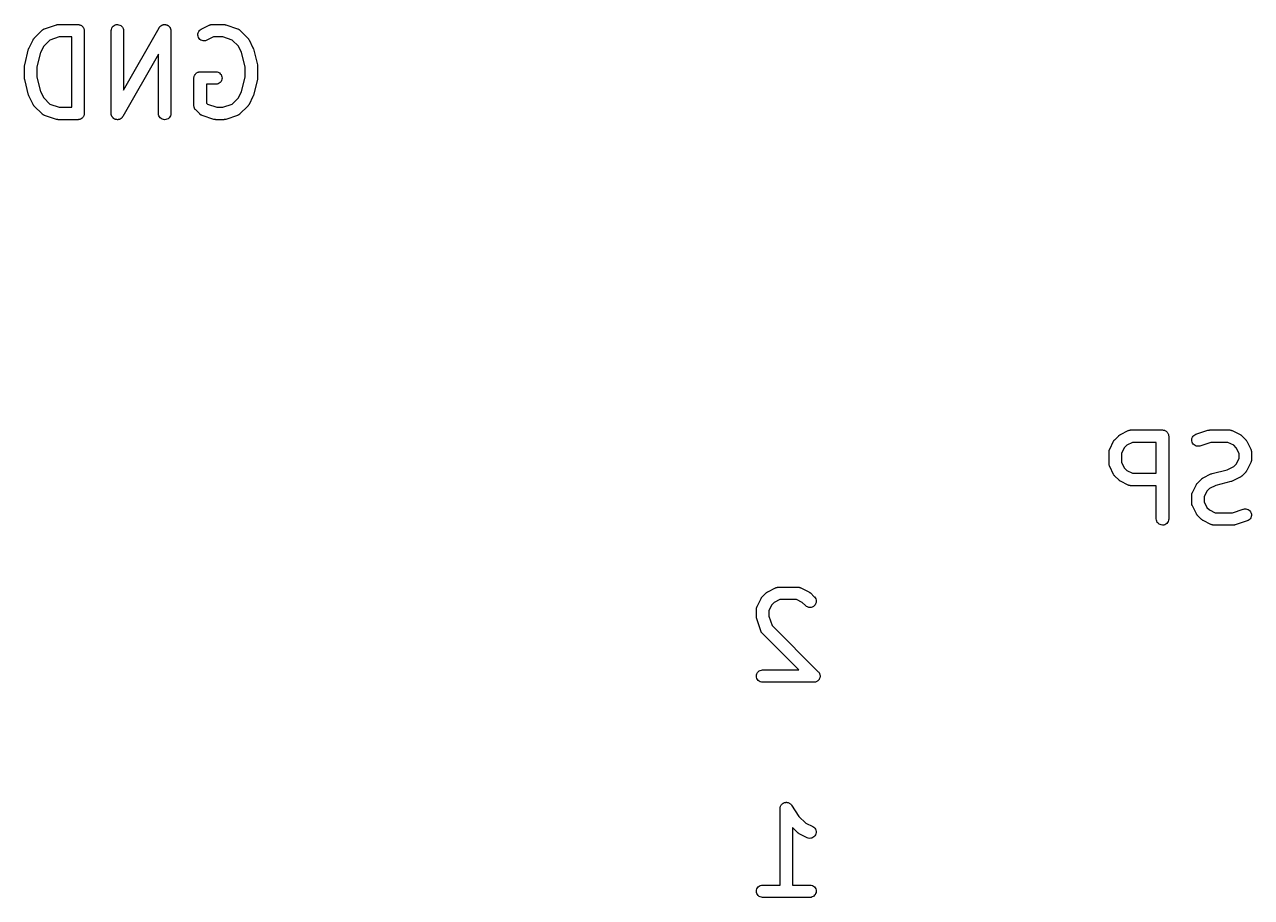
# Model space of a CAD drawing. Extents: x 87.6 to 150, y -94.2 to -68.3.
# Drawn here: x 87.59 to 102.42, y -92.13 to -81.58 of the extents above; entities that cross this region are included whole.
import ezdxf

# ---------------------------------------------------------------- set-up
doc = ezdxf.new("R2010")
doc.units = 0
doc.layers.add('BLACK', color=7, linetype='CONTINUOUS')

msp = doc.modelspace()

# ---------------------------------------------------------------- linework, layer by layer
at = {"layer": 'BLACK', "linetype": 'CONTINUOUS'}
for p, q in [((87.7089, -81.7422), (87.8041, -81.647)), ((87.8041, -81.647), (87.8049, -81.6462)), ((87.8049, -81.6462), (87.8066, -81.6449)), ((87.8066, -81.6449), (87.8081, -81.6433)), ((87.8081, -81.6433), (87.8123, -81.6403)), ((87.8123, -81.6403), (87.8163, -81.6371)), ((87.8163, -81.6371), (87.8182, -81.6361)), ((87.8182, -81.6361), (87.8201, -81.6348)), ((87.8201, -81.6348), (87.8247, -81.6327)), ((87.8247, -81.6327), (87.8293, -81.6304)), ((87.8293, -81.6304), (87.8314, -81.6297)), ((87.8314, -81.6297), (87.8334, -81.6288)), ((87.8334, -81.6288), (87.9763, -81.5812)), ((87.9763, -81.5812), (87.9773, -81.5809)), ((87.9773, -81.5809), (87.9814, -81.58)), ((87.9814, -81.58), (87.9854, -81.5788)), ((87.9854, -81.5788), (87.9885, -81.5785)), ((87.9885, -81.5785), (87.9916, -81.5779)), ((87.9916, -81.5779), (87.9958, -81.5778)), ((87.9958, -81.5778), (88, -81.5774)), ((88, -81.5774), (88.2381, -81.5774)), ((88.2381, -81.5774), (88.2386, -81.5774)), ((88.2386, -81.5774), (88.2386, -81.5774)), ((88.2386, -81.5774), (88.2386, -81.5774)), ((88.2386, -81.5774), (88.2391, -81.5774)), ((88.2391, -81.5774), (88.2462, -81.5782)), ((88.2462, -81.5782), (88.2532, -81.5789)), ((88.2532, -81.5789), (88.2534, -81.579)), ((88.2534, -81.579), (88.2537, -81.579)), ((88.2537, -81.579), (88.2604, -81.5811)), ((88.2604, -81.5811), (88.2672, -81.5832)), ((88.2672, -81.5832), (88.2674, -81.5834)), ((88.2674, -81.5834), (88.2676, -81.5834)), ((88.2676, -81.5834), (88.2738, -81.5869)), ((88.2738, -81.5869), (88.28, -81.5902)), ((88.28, -81.5902), (88.2802, -81.5904)), ((88.2802, -81.5904), (88.2805, -81.5905)), ((88.2805, -81.5905), (88.2859, -81.595)), ((88.2859, -81.595), (88.2913, -81.5995)), ((88.2913, -81.5995), (88.2915, -81.5997)), ((88.2915, -81.5997), (88.2917, -81.5999)), ((88.2917, -81.5999), (88.2961, -81.6054)), ((88.2961, -81.6054), (88.3006, -81.6109)), ((88.3006, -81.6109), (88.3007, -81.6111)), ((88.3007, -81.6111), (88.3009, -81.6113)), ((88.3009, -81.6113), (88.3041, -81.6176)), ((88.3041, -81.6176), (88.3074, -81.6238)), ((88.3074, -81.6238), (88.3075, -81.6241)), ((88.3075, -81.6241), (88.3076, -81.6243)), ((88.3076, -81.6243), (88.3096, -81.631)), ((88.3096, -81.631), (88.3117, -81.6378)), ((88.3117, -81.6378), (88.3117, -81.6381)), ((88.3117, -81.6381), (88.3118, -81.6383)), ((88.3118, -81.6383), (88.3124, -81.6453)), ((88.3124, -81.6453), (88.3131, -81.6524)), ((88.3131, -81.6524), (88.3131, -82.6524)), ((88.6393, -81.6513), (88.6409, -81.6368)), ((88.6393, -81.6524), (88.6393, -81.6513)), ((88.6393, -82.6524), (88.6393, -81.6524)), ((88.6409, -81.6368), (88.6453, -81.6228)), ((88.6453, -81.6228), (88.6524, -81.61)), ((88.6524, -81.61), (88.6618, -81.5988)), ((88.6618, -81.5988), (88.6732, -81.5896)), ((88.6732, -81.5896), (88.6862, -81.5828)), ((88.6862, -81.5828), (88.7002, -81.5787)), ((88.7002, -81.5787), (88.7148, -81.5774)), ((88.7148, -81.5774), (88.7294, -81.5789)), ((88.7294, -81.5789), (88.7433, -81.5832)), ((88.7433, -81.5832), (88.7562, -81.5902)), ((88.7562, -81.5902), (88.7675, -81.5995)), ((88.7675, -81.5995), (88.7768, -81.6109)), ((88.7768, -81.6109), (88.7836, -81.6238)), ((88.7836, -81.6238), (88.7879, -81.6378)), ((88.7879, -81.6378), (88.7893, -81.6524)), ((88.7893, -82.37), (89.2206, -81.6152)), ((88.7893, -81.6524), (88.7893, -82.37)), ((89.2206, -81.6152), (89.2211, -81.6143)), ((89.2211, -81.6143), (89.2226, -81.6122)), ((89.2226, -81.6122), (89.2238, -81.61)), ((89.2238, -81.61), (89.2269, -81.6063)), ((89.2269, -81.6063), (89.2298, -81.6024)), ((89.2298, -81.6024), (89.2316, -81.6007)), ((89.2316, -81.6007), (89.2332, -81.5988)), ((89.2332, -81.5988), (89.237, -81.5958)), ((89.237, -81.5958), (89.2405, -81.5925)), ((89.2405, -81.5925), (89.2427, -81.5912)), ((89.2427, -81.5912), (89.2446, -81.5896)), ((89.2446, -81.5896), (89.2489, -81.5874)), ((89.2489, -81.5874), (89.253, -81.5849)), ((89.253, -81.5849), (89.2554, -81.584)), ((89.2554, -81.584), (89.2576, -81.5828)), ((89.2576, -81.5828), (89.2622, -81.5815)), ((89.2622, -81.5815), (89.2667, -81.5798)), ((89.2667, -81.5798), (89.2692, -81.5794)), ((89.2692, -81.5794), (89.2717, -81.5787)), ((89.2717, -81.5787), (89.2765, -81.5783)), ((89.2765, -81.5783), (89.2812, -81.5775)), ((89.2812, -81.5775), (89.2837, -81.5776)), ((89.2837, -81.5776), (89.2862, -81.5774)), ((89.2862, -81.5774), (89.291, -81.5779)), ((89.291, -81.5779), (89.2958, -81.5781)), ((89.2958, -81.5781), (89.2983, -81.5786)), ((89.2983, -81.5786), (89.3008, -81.5789)), ((89.3008, -81.5789), (89.3054, -81.5803)), ((89.3054, -81.5803), (89.3101, -81.5814)), ((89.3101, -81.5814), (89.3124, -81.5825)), ((89.3124, -81.5825), (89.3148, -81.5832)), ((89.3148, -81.5832), (89.319, -81.5855)), ((89.319, -81.5855), (89.3234, -81.5875)), ((89.3234, -81.5875), (89.3254, -81.589)), ((89.3254, -81.589), (89.3277, -81.5902)), ((89.3277, -81.5902), (89.3314, -81.5933)), ((89.3314, -81.5933), (89.3353, -81.5961)), ((89.3353, -81.5961), (89.337, -81.5979)), ((89.337, -81.5979), (89.3389, -81.5995)), ((89.3389, -81.5995), (89.342, -81.6033)), ((89.342, -81.6033), (89.3453, -81.6068)), ((89.3453, -81.6068), (89.3466, -81.6089)), ((89.3466, -81.6089), (89.3482, -81.6109)), ((89.3482, -81.6109), (89.3504, -81.6151)), ((89.3504, -81.6151), (89.353, -81.6192)), ((89.353, -81.6192), (89.3539, -81.6216)), ((89.3539, -81.6216), (89.3551, -81.6238)), ((89.3551, -81.6238), (89.3564, -81.6284)), ((89.3564, -81.6284), (89.3581, -81.6329)), ((89.3581, -81.6329), (89.3586, -81.6354)), ((89.3586, -81.6354), (89.3593, -81.6378)), ((89.3593, -81.6378), (89.3598, -81.6426)), ((89.3598, -81.6426), (89.3605, -81.6473)), ((89.3605, -81.6473), (89.3605, -81.6499)), ((89.3605, -81.6499), (89.3607, -81.6524)), ((89.3607, -81.6524), (89.3607, -82.6524)), ((89.6871, -81.7049), (89.6875, -81.6903)), ((89.6894, -81.7194), (89.6871, -81.7049)), ((89.6875, -81.6903), (89.6908, -81.676)), ((89.6946, -81.7331), (89.6894, -81.7194)), ((89.6908, -81.676), (89.6968, -81.6627)), ((89.6968, -81.6627), (89.7053, -81.6508)), ((89.7053, -81.6508), (89.716, -81.6407)), ((89.716, -81.6407), (89.7284, -81.6329)), ((89.7284, -81.6329), (89.8236, -81.5853)), ((89.8236, -81.5853), (89.8245, -81.5848)), ((89.8245, -81.5848), (89.8266, -81.5841)), ((89.8266, -81.5841), (89.8286, -81.583)), ((89.8286, -81.583), (89.8335, -81.5816)), ((89.8335, -81.5816), (89.8383, -81.5798)), ((89.8383, -81.5798), (89.8405, -81.5794)), ((89.8405, -81.5794), (89.8426, -81.5788)), ((89.8426, -81.5788), (89.8477, -81.5783)), ((89.8477, -81.5783), (89.8527, -81.5775)), ((89.8527, -81.5775), (89.8549, -81.5776)), ((89.8549, -81.5776), (89.8571, -81.5774)), ((89.8571, -81.5774), (90, -81.5774)), ((90, -81.5774), (90.001, -81.5774)), ((90.001, -81.5774), (90.0052, -81.5779)), ((90.0052, -81.5779), (90.0094, -81.578)), ((90.0094, -81.578), (90.0125, -81.5787)), ((90.0125, -81.5787), (90.0156, -81.579)), ((90.0156, -81.579), (90.0196, -81.5803)), ((90.0196, -81.5803), (90.0237, -81.5812)), ((90.0237, -81.5812), (90.1666, -81.6288)), ((90.1666, -81.6288), (90.1676, -81.6292)), ((90.1676, -81.6292), (90.1696, -81.6301)), ((90.1696, -81.6301), (90.1717, -81.6308)), ((90.1717, -81.6308), (90.1762, -81.6332)), ((90.1762, -81.6332), (90.1808, -81.6353)), ((90.1808, -81.6353), (90.1826, -81.6366)), ((90.1826, -81.6366), (90.1846, -81.6377)), ((90.1846, -81.6377), (90.1885, -81.6409)), ((90.1885, -81.6409), (90.1927, -81.6439)), ((90.1927, -81.6439), (90.1942, -81.6456)), ((90.1942, -81.6456), (90.1959, -81.647)), ((90.1959, -81.647), (90.2911, -81.7422)), ((87.642, -81.8706), (87.6445, -81.8641)), ((87.6445, -81.8641), (87.6469, -81.8576)), ((87.6469, -81.8576), (87.6471, -81.8573)), ((87.6471, -81.8573), (87.6472, -81.8569)), ((87.6472, -81.8569), (87.6948, -81.7617)), ((87.6948, -81.7617), (87.6953, -81.7608)), ((87.6953, -81.7608), (87.6976, -81.7572)), ((87.6976, -81.7572), (87.6996, -81.7535)), ((87.6996, -81.7535), (87.7016, -81.7511)), ((87.7016, -81.7511), (87.7033, -81.7485)), ((87.7033, -81.7485), (87.7062, -81.7455)), ((87.7062, -81.7455), (87.7089, -81.7422)), ((87.8235, -81.8397), (87.785, -81.9167)), ((87.8977, -81.7656), (87.8235, -81.8397)), ((88.0122, -81.7274), (87.8977, -81.7656)), ((88.1631, -81.7274), (88.0122, -81.7274)), ((88.1631, -82.5774), (88.1631, -81.7274)), ((89.7023, -81.7455), (89.6946, -81.7331)), ((89.7123, -81.7562), (89.7023, -81.7455)), ((89.7241, -81.7648), (89.7123, -81.7562)), ((89.7374, -81.7709), (89.7241, -81.7648)), ((89.7517, -81.7743), (89.7374, -81.7709)), ((89.7663, -81.7749), (89.7517, -81.7743)), ((89.7808, -81.7726), (89.7663, -81.7749)), ((89.7945, -81.7675), (89.7808, -81.7726)), ((89.7954, -81.7671), (89.7945, -81.7675)), ((89.8748, -81.7274), (89.7954, -81.7671)), ((89.9878, -81.7274), (89.8748, -81.7274)), ((90.1023, -81.7656), (89.9878, -81.7274)), ((90.1765, -81.8397), (90.1023, -81.7656)), ((90.215, -81.9167), (90.1765, -81.8397)), ((90.2911, -81.7422), (90.2919, -81.7429)), ((90.2919, -81.7429), (90.2945, -81.7462)), ((90.2945, -81.7462), (90.2974, -81.7493)), ((90.2974, -81.7493), (90.299, -81.752)), ((90.299, -81.752), (90.301, -81.7544)), ((90.301, -81.7544), (90.3029, -81.7581)), ((90.3029, -81.7581), (90.3052, -81.7617)), ((90.3052, -81.7617), (90.3528, -81.8569)), ((90.3528, -81.8569), (90.3533, -81.8579)), ((90.3533, -81.8579), (90.3534, -81.8582)), ((90.3534, -81.8582), (90.3536, -81.8585)), ((90.3536, -81.8585), (90.3559, -81.8651)), ((90.3559, -81.8651), (90.3583, -81.8716)), ((87.5939, -82.0628), (87.6415, -81.8723)), ((87.6415, -81.8723), (87.6418, -81.8713)), ((87.6418, -81.8713), (87.6419, -81.8709)), ((87.6419, -81.8709), (87.642, -81.8706)), ((87.785, -81.9167), (87.7417, -82.0902)), ((89.2107, -81.9348), (88.7794, -82.6896)), ((89.2107, -82.6524), (89.2107, -81.9348)), ((90.2583, -82.0902), (90.215, -81.9167)), ((90.3583, -81.8716), (90.3584, -81.872)), ((90.3584, -81.872), (90.3585, -81.8723)), ((90.3585, -81.8723), (90.4061, -82.0628)), ((87.5917, -82.0799), (87.5918, -82.0786)), ((87.5917, -82.081), (87.5917, -82.0799)), ((87.5917, -82.2238), (87.5917, -82.081)), ((87.5918, -82.0772), (87.5926, -82.0713)), ((87.5918, -82.0786), (87.5918, -82.0772)), ((87.5926, -82.0713), (87.5933, -82.0654)), ((87.5933, -82.0654), (87.5937, -82.0641)), ((87.5937, -82.0641), (87.5939, -82.0628)), ((87.7417, -82.0902), (87.7417, -82.2146)), ((89.6673, -82.1658), (89.6728, -82.1613)), ((89.6728, -82.1613), (89.673, -82.1612)), ((89.673, -82.1612), (89.6732, -82.1611)), ((89.6732, -82.1611), (89.6795, -82.1578)), ((89.6795, -82.1578), (89.6857, -82.1545)), ((89.6857, -82.1545), (89.686, -82.1544)), ((89.686, -82.1544), (89.6862, -82.1543)), ((89.6862, -82.1543), (89.693, -82.1523)), ((89.693, -82.1523), (89.6997, -82.1502)), ((89.6997, -82.1502), (89.7, -82.1502)), ((89.7, -82.1502), (89.7002, -82.1501)), ((89.7002, -82.1501), (89.7073, -82.1495)), ((89.7073, -82.1495), (89.7143, -82.1488)), ((89.7143, -82.1488), (89.9048, -82.1488)), ((89.9048, -82.1488), (89.9058, -82.1488)), ((89.9058, -82.1488), (89.9204, -82.1504)), ((89.9204, -82.1504), (89.9343, -82.1549)), ((89.9343, -82.1549), (89.9471, -82.1619)), ((89.9471, -82.1619), (89.9583, -82.1713)), ((90.2583, -82.2146), (90.2583, -82.0902)), ((90.4061, -82.0628), (90.4063, -82.0638)), ((90.4063, -82.0638), (90.4065, -82.0651)), ((90.4065, -82.0651), (90.4069, -82.0664)), ((90.4069, -82.0664), (90.4075, -82.0724)), ((90.4075, -82.0724), (90.4083, -82.0783)), ((90.4083, -82.0783), (90.4082, -82.0796)), ((90.4082, -82.0796), (90.4083, -82.081)), ((90.4083, -82.081), (90.4083, -82.2238)), ((87.5918, -82.2251), (87.5917, -82.2238)), ((87.5917, -82.2265), (87.5918, -82.2251)), ((87.5925, -82.2324), (87.5917, -82.2265)), ((87.5931, -82.2384), (87.5925, -82.2324)), ((87.5935, -82.2397), (87.5931, -82.2384)), ((87.5937, -82.241), (87.5935, -82.2397)), ((87.5939, -82.242), (87.5937, -82.241)), ((87.6415, -82.4325), (87.5939, -82.242)), ((87.7417, -82.2146), (87.785, -82.3881)), ((89.6393, -82.2228), (89.6401, -82.2157)), ((89.6393, -82.2233), (89.6393, -82.2228)), ((89.6393, -82.2238), (89.6393, -82.2233)), ((89.6393, -82.2233), (89.6393, -82.2233)), ((89.6393, -82.2233), (89.6393, -82.2233)), ((89.6393, -82.5571), (89.6393, -82.2238)), ((89.6401, -82.2157), (89.6408, -82.2087)), ((89.6408, -82.2087), (89.6409, -82.2085)), ((89.6409, -82.2082), (89.643, -82.2015)), ((89.6409, -82.2085), (89.6409, -82.2082)), ((89.643, -82.2015), (89.6451, -82.1947)), ((89.6451, -82.1947), (89.6453, -82.1945)), ((89.6453, -82.1943), (89.6488, -82.1881)), ((89.6453, -82.1945), (89.6453, -82.1943)), ((89.6488, -82.1881), (89.6521, -82.1819)), ((89.6521, -82.1819), (89.6523, -82.1817)), ((89.6523, -82.1817), (89.6524, -82.1814)), ((89.6524, -82.1814), (89.657, -82.176)), ((89.657, -82.176), (89.6614, -82.1706)), ((89.6614, -82.1706), (89.6616, -82.1704)), ((89.6616, -82.1704), (89.6618, -82.1702)), ((89.6618, -82.1702), (89.6673, -82.1658)), ((89.9048, -82.2988), (89.7893, -82.2988)), ((89.7893, -82.2988), (89.7893, -82.5261)), ((89.9193, -82.2974), (89.9048, -82.2988)), ((89.9333, -82.2931), (89.9193, -82.2974)), ((89.9463, -82.2863), (89.9333, -82.2931)), ((89.9576, -82.277), (89.9463, -82.2863)), ((89.9669, -82.2657), (89.9576, -82.277)), ((89.9583, -82.1713), (89.9675, -82.1827)), ((89.9739, -82.2529), (89.9669, -82.2657)), ((89.9675, -82.1827), (89.9743, -82.1957)), ((89.9782, -82.2389), (89.9739, -82.2529)), ((89.9743, -82.1957), (89.9784, -82.2098)), ((89.9798, -82.2243), (89.9782, -82.2389)), ((89.9784, -82.2098), (89.9798, -82.2243)), ((90.215, -82.3881), (90.2583, -82.2146)), ((90.4061, -82.242), (90.3585, -82.4325)), ((90.4063, -82.2407), (90.4061, -82.242)), ((90.4067, -82.2394), (90.4063, -82.2407)), ((90.4074, -82.2335), (90.4067, -82.2394)), ((90.4082, -82.2275), (90.4074, -82.2335)), ((90.4083, -82.2249), (90.4082, -82.2262)), ((90.4082, -82.2262), (90.4082, -82.2275)), ((90.4083, -82.2238), (90.4083, -82.2249)), ((87.6416, -82.4328), (87.6415, -82.4325)), ((87.6417, -82.4331), (87.6416, -82.4328)), ((87.6441, -82.4396), (87.6417, -82.4331)), ((87.6464, -82.4463), (87.6441, -82.4396)), ((87.6466, -82.4466), (87.6464, -82.4463)), ((87.6467, -82.4469), (87.6466, -82.4466)), ((87.6472, -82.4478), (87.6467, -82.4469)), ((87.6948, -82.5431), (87.6472, -82.4478)), ((87.785, -82.3881), (87.8235, -82.4651)), ((90.1765, -82.4651), (90.215, -82.3881)), ((90.3528, -82.4478), (90.3052, -82.5431)), ((90.3529, -82.4475), (90.3528, -82.4478)), ((90.3531, -82.4472), (90.3529, -82.4475)), ((90.3555, -82.4407), (90.3531, -82.4472)), ((90.358, -82.4342), (90.3555, -82.4407)), ((90.3581, -82.4338), (90.358, -82.4342)), ((90.3582, -82.4335), (90.3581, -82.4338)), ((90.3585, -82.4325), (90.3582, -82.4335)), ((87.6971, -82.5466), (87.6948, -82.5431)), ((87.699, -82.5504), (87.6971, -82.5466)), ((87.7009, -82.5528), (87.699, -82.5504)), ((87.7026, -82.5555), (87.7009, -82.5528)), ((87.7055, -82.5585), (87.7026, -82.5555)), ((87.7081, -82.5618), (87.7055, -82.5585)), ((87.7089, -82.5626), (87.7081, -82.5618)), ((87.8041, -82.6578), (87.7089, -82.5626)), ((87.8235, -82.4651), (87.8977, -82.5392)), ((87.8977, -82.5392), (88.0122, -82.5774)), ((88.0122, -82.5774), (88.1631, -82.5774)), ((89.64, -82.564), (89.6393, -82.5571)), ((89.6406, -82.5709), (89.64, -82.564)), ((89.6407, -82.5713), (89.6406, -82.5709)), ((89.6407, -82.5717), (89.6407, -82.5713)), ((89.6427, -82.5783), (89.6407, -82.5717)), ((89.6446, -82.585), (89.6427, -82.5783)), ((89.6448, -82.5853), (89.6446, -82.585)), ((89.6449, -82.5857), (89.6448, -82.5853)), ((89.6482, -82.5918), (89.6449, -82.5857)), ((89.6514, -82.598), (89.6482, -82.5918)), ((89.6516, -82.5983), (89.6514, -82.598)), ((89.6518, -82.5986), (89.6516, -82.5983)), ((89.6562, -82.604), (89.6518, -82.5986)), ((89.6605, -82.6094), (89.6562, -82.604)), ((89.6611, -82.61), (89.6605, -82.6094)), ((89.6613, -82.6102), (89.6611, -82.61)), ((89.6611, -82.61), (89.6611, -82.61)), ((89.6611, -82.61), (89.6611, -82.61)), ((89.7089, -82.6578), (89.6613, -82.6102)), ((89.7893, -82.5261), (89.8024, -82.5392)), ((89.8024, -82.5392), (89.9169, -82.5774)), ((89.9169, -82.5774), (89.9878, -82.5774)), ((89.9878, -82.5774), (90.1023, -82.5392)), ((90.1023, -82.5392), (90.1765, -82.4651)), ((90.2911, -82.5626), (90.1959, -82.6578)), ((90.2938, -82.5593), (90.2911, -82.5626)), ((90.2967, -82.5563), (90.2938, -82.5593)), ((90.2984, -82.5537), (90.2967, -82.5563)), ((90.3004, -82.5512), (90.2984, -82.5537)), ((90.3024, -82.5475), (90.3004, -82.5512)), ((90.3047, -82.544), (90.3024, -82.5475)), ((90.3052, -82.5431), (90.3047, -82.544)), ((87.8058, -82.6592), (87.8041, -82.6578)), ((87.8073, -82.6608), (87.8058, -82.6592)), ((87.8115, -82.6638), (87.8073, -82.6608)), ((87.8154, -82.6671), (87.8115, -82.6638)), ((87.8174, -82.6681), (87.8154, -82.6671)), ((87.8192, -82.6694), (87.8174, -82.6681)), ((87.8238, -82.6716), (87.8192, -82.6694)), ((87.8283, -82.674), (87.8238, -82.6716)), ((87.8304, -82.6746), (87.8283, -82.674)), ((87.8324, -82.6756), (87.8304, -82.6746)), ((87.8334, -82.6759), (87.8324, -82.6756)), ((87.9763, -82.7235), (87.8334, -82.6759)), ((87.9804, -82.7245), (87.9763, -82.7235)), ((87.9844, -82.7257), (87.9804, -82.7245)), ((87.9875, -82.7261), (87.9844, -82.7257)), ((87.9906, -82.7268), (87.9875, -82.7261)), ((87.9948, -82.7269), (87.9906, -82.7268)), ((87.999, -82.7274), (87.9948, -82.7269)), ((88, -82.7274), (87.999, -82.7274)), ((88.2381, -82.7274), (88, -82.7274)), ((88.2451, -82.7267), (88.2381, -82.7274)), ((88.2521, -82.7261), (88.2451, -82.7267)), ((88.2524, -82.726), (88.2521, -82.7261)), ((88.2527, -82.726), (88.2524, -82.726)), ((88.2594, -82.7239), (88.2527, -82.726)), ((88.2662, -82.7219), (88.2594, -82.7239)), ((88.2664, -82.7218), (88.2662, -82.7219)), ((88.2667, -82.7217), (88.2664, -82.7218)), ((88.2729, -82.7184), (88.2667, -82.7217)), ((88.2792, -82.7151), (88.2729, -82.7184)), ((88.2794, -82.715), (88.2792, -82.7151)), ((88.2796, -82.7148), (88.2794, -82.715)), ((88.2851, -82.7104), (88.2796, -82.7148)), ((88.2906, -82.706), (88.2851, -82.7104)), ((88.2907, -82.7058), (88.2906, -82.706)), ((88.2909, -82.7056), (88.2907, -82.7058)), ((88.2954, -82.7002), (88.2909, -82.7056)), ((88.3, -82.6948), (88.2954, -82.7002)), ((88.3001, -82.6945), (88.3, -82.6948)), ((88.3003, -82.6943), (88.3001, -82.6945)), ((88.3036, -82.6881), (88.3003, -82.6943)), ((88.307, -82.6819), (88.3036, -82.6881)), ((88.3071, -82.6817), (88.307, -82.6819)), ((88.3072, -82.6814), (88.3071, -82.6817)), ((88.3093, -82.6747), (88.3072, -82.6814)), ((88.3115, -82.668), (88.3093, -82.6747)), ((88.3116, -82.6675), (88.3115, -82.6677)), ((88.3115, -82.6677), (88.3115, -82.668)), ((88.3123, -82.6605), (88.3116, -82.6675)), ((88.3131, -82.6534), (88.3123, -82.6605)), ((88.3131, -82.6524), (88.3131, -82.6529)), ((88.3131, -82.6529), (88.3131, -82.6529)), ((88.3131, -82.6529), (88.3131, -82.6529)), ((88.3131, -82.6529), (88.3131, -82.6534)), ((88.6395, -82.6549), (88.6393, -82.6524)), ((88.6395, -82.6574), (88.6395, -82.6549)), ((88.6402, -82.6622), (88.6395, -82.6574)), ((88.6407, -82.6669), (88.6402, -82.6622)), ((88.6414, -82.6694), (88.6407, -82.6669)), ((88.6419, -82.6719), (88.6414, -82.6694)), ((88.6436, -82.6764), (88.6419, -82.6719)), ((88.6449, -82.681), (88.6436, -82.6764)), ((88.6461, -82.6832), (88.6449, -82.681)), ((88.647, -82.6856), (88.6461, -82.6832)), ((88.6496, -82.6896), (88.647, -82.6856)), ((88.6518, -82.6939), (88.6496, -82.6896)), ((88.6534, -82.6958), (88.6518, -82.6939)), ((88.6547, -82.698), (88.6534, -82.6958)), ((88.658, -82.7015), (88.6547, -82.698)), ((88.6611, -82.7052), (88.658, -82.7015)), ((88.663, -82.7068), (88.6611, -82.7052)), ((88.6647, -82.7087), (88.663, -82.7068)), ((88.6686, -82.7115), (88.6647, -82.7087)), ((88.6723, -82.7146), (88.6686, -82.7115)), ((88.6746, -82.7158), (88.6723, -82.7146)), ((88.6766, -82.7172), (88.6746, -82.7158)), ((88.681, -82.7192), (88.6766, -82.7172)), ((88.6852, -82.7215), (88.681, -82.7192)), ((88.6876, -82.7223), (88.6852, -82.7215)), ((88.6899, -82.7233), (88.6876, -82.7223)), ((88.6946, -82.7244), (88.6899, -82.7233)), ((88.6992, -82.7258), (88.6946, -82.7244)), ((88.7017, -82.7261), (88.6992, -82.7258)), ((88.7042, -82.7267), (88.7017, -82.7261)), ((88.709, -82.7269), (88.7042, -82.7267)), ((88.7138, -82.7274), (88.709, -82.7269)), ((88.7163, -82.7271), (88.7138, -82.7274)), ((88.7188, -82.7272), (88.7163, -82.7271)), ((88.7235, -82.7265), (88.7188, -82.7272)), ((88.7283, -82.7261), (88.7235, -82.7265)), ((88.7308, -82.7253), (88.7283, -82.7261)), ((88.7333, -82.7249), (88.7308, -82.7253)), ((88.7378, -82.7233), (88.7333, -82.7249)), ((88.7424, -82.7219), (88.7378, -82.7233)), ((88.7446, -82.7207), (88.7424, -82.7219)), ((88.747, -82.7199), (88.7446, -82.7207)), ((88.7511, -82.7174), (88.747, -82.7199)), ((88.7554, -82.7151), (88.7511, -82.7174)), ((88.7573, -82.7136), (88.7554, -82.7151)), ((88.7595, -82.7122), (88.7573, -82.7136)), ((88.763, -82.709), (88.7595, -82.7122)), ((88.7668, -82.706), (88.763, -82.709)), ((88.7684, -82.704), (88.7668, -82.706)), ((88.7702, -82.7023), (88.7684, -82.704)), ((88.7731, -82.6984), (88.7702, -82.7023)), ((88.7762, -82.6948), (88.7731, -82.6984)), ((88.7774, -82.6925), (88.7762, -82.6948)), ((88.7789, -82.6905), (88.7774, -82.6925)), ((88.7794, -82.6896), (88.7789, -82.6905)), ((89.2121, -82.6669), (89.2107, -82.6524)), ((89.2164, -82.681), (89.2121, -82.6669)), ((89.2232, -82.6939), (89.2164, -82.681)), ((89.2325, -82.7052), (89.2232, -82.6939)), ((89.2438, -82.7146), (89.2325, -82.7052)), ((89.2566, -82.7215), (89.2438, -82.7146)), ((89.2706, -82.7258), (89.2566, -82.7215)), ((89.2852, -82.7274), (89.2706, -82.7258)), ((89.2998, -82.7261), (89.2852, -82.7274)), ((89.3138, -82.7219), (89.2998, -82.7261)), ((89.3268, -82.7151), (89.3138, -82.7219)), ((89.3382, -82.706), (89.3268, -82.7151)), ((89.3476, -82.6948), (89.3382, -82.706)), ((89.3546, -82.6819), (89.3476, -82.6948)), ((89.3591, -82.668), (89.3546, -82.6819)), ((89.3607, -82.6534), (89.3591, -82.668)), ((89.3607, -82.6524), (89.3607, -82.6534)), ((89.7106, -82.6592), (89.7089, -82.6578)), ((89.7121, -82.6608), (89.7106, -82.6592)), ((89.7162, -82.6638), (89.7121, -82.6608)), ((89.7202, -82.6671), (89.7162, -82.6638)), ((89.7221, -82.6681), (89.7202, -82.6671)), ((89.7239, -82.6694), (89.7221, -82.6681)), ((89.7286, -82.6716), (89.7239, -82.6694)), ((89.7331, -82.674), (89.7286, -82.6716)), ((89.7352, -82.6746), (89.7331, -82.674)), ((89.7372, -82.6756), (89.7352, -82.6746)), ((89.7382, -82.6759), (89.7372, -82.6756)), ((89.881, -82.7235), (89.7382, -82.6759)), ((89.8852, -82.7245), (89.881, -82.7235)), ((89.8892, -82.7257), (89.8852, -82.7245)), ((89.8923, -82.7261), (89.8892, -82.7257)), ((89.8953, -82.7268), (89.8923, -82.7261)), ((89.8995, -82.7269), (89.8953, -82.7268)), ((89.9037, -82.7274), (89.8995, -82.7269)), ((89.9048, -82.7274), (89.9037, -82.7274)), ((90, -82.7274), (89.9048, -82.7274)), ((90.0042, -82.727), (90, -82.7274)), ((90.0084, -82.7269), (90.0042, -82.727)), ((90.0115, -82.7263), (90.0084, -82.7269)), ((90.0146, -82.726), (90.0115, -82.7263)), ((90.0186, -82.7247), (90.0146, -82.726)), ((90.0227, -82.7239), (90.0186, -82.7247)), ((90.0237, -82.7235), (90.0227, -82.7239)), ((90.1666, -82.6759), (90.0237, -82.7235)), ((90.1686, -82.675), (90.1666, -82.6759)), ((90.1707, -82.6744), (90.1686, -82.675)), ((90.1753, -82.672), (90.1707, -82.6744)), ((90.1799, -82.67), (90.1753, -82.672)), ((90.1817, -82.6687), (90.1799, -82.67)), ((90.1837, -82.6677), (90.1817, -82.6687)), ((90.1877, -82.6645), (90.1837, -82.6677)), ((90.1919, -82.6615), (90.1877, -82.6645)), ((90.1934, -82.6599), (90.1919, -82.6615)), ((90.1951, -82.6585), (90.1934, -82.6599)), ((90.1959, -82.6578), (90.1951, -82.6585)), ((100.709, -86.7093), (100.757, -86.6141)), ((100.757, -86.6131), (100.759, -86.6096)), ((100.757, -86.6141), (100.757, -86.6131)), ((100.759, -86.6096), (100.761, -86.6059)), ((100.761, -86.6059), (100.763, -86.6035)), ((100.763, -86.6035), (100.765, -86.6009)), ((100.765, -86.6009), (100.768, -86.5978)), ((100.768, -86.5978), (100.771, -86.5946)), ((100.771, -86.5946), (100.818, -86.547)), ((100.818, -86.547), (100.819, -86.5462)), ((100.819, -86.5462), (100.822, -86.5436)), ((100.822, -86.5436), (100.825, -86.5407)), ((100.825, -86.5407), (100.828, -86.539)), ((100.828, -86.539), (100.831, -86.5371)), ((100.831, -86.5371), (100.834, -86.5352)), ((100.834, -86.5352), (100.838, -86.5329)), ((100.838, -86.5329), (100.933, -86.4853)), ((100.933, -86.4853), (100.934, -86.4848)), ((100.934, -86.4848), (100.936, -86.4841)), ((100.936, -86.4841), (100.938, -86.483)), ((100.938, -86.483), (100.943, -86.4816)), ((100.943, -86.4816), (100.948, -86.4798)), ((100.948, -86.4798), (100.95, -86.4794)), ((100.95, -86.4794), (100.952, -86.4788)), ((100.952, -86.4788), (100.957, -86.4783)), ((100.957, -86.4783), (100.962, -86.4775)), ((100.962, -86.4775), (100.964, -86.4776)), ((100.964, -86.4776), (100.967, -86.4774)), ((100.967, -86.4774), (101.348, -86.4774)), ((101.348, -86.4774), (101.348, -86.4774)), ((101.348, -86.4774), (101.348, -86.4774)), ((101.348, -86.4774), (101.349, -86.4774)), ((101.348, -86.4774), (101.348, -86.4774)), ((101.349, -86.4774), (101.356, -86.4782)), ((101.356, -86.4782), (101.363, -86.4789)), ((101.363, -86.4789), (101.363, -86.479)), ((101.363, -86.479), (101.363, -86.479)), ((101.363, -86.479), (101.37, -86.4811)), ((101.37, -86.4811), (101.377, -86.4832)), ((101.377, -86.4832), (101.377, -86.4834)), ((101.377, -86.4834), (101.377, -86.4834)), ((101.377, -86.4834), (101.383, -86.4869)), ((101.383, -86.4869), (101.39, -86.4902)), ((101.39, -86.4902), (101.39, -86.4904)), ((101.39, -86.4904), (101.39, -86.4905)), ((101.39, -86.4905), (101.395, -86.495)), ((101.395, -86.495), (101.401, -86.4995)), ((101.401, -86.4995), (101.401, -86.4997)), ((101.401, -86.4997), (101.401, -86.4999)), ((101.401, -86.4999), (101.406, -86.5053)), ((101.406, -86.5053), (101.41, -86.5109)), ((101.41, -86.5109), (101.41, -86.5111)), ((101.41, -86.5111), (101.41, -86.5113)), ((101.41, -86.5113), (101.414, -86.5176)), ((101.414, -86.5176), (101.417, -86.5238)), ((101.417, -86.5238), (101.417, -86.5241)), ((101.417, -86.5241), (101.417, -86.5243)), ((101.417, -86.5243), (101.419, -86.5311)), ((101.419, -86.5311), (101.421, -86.5378)), ((101.421, -86.5378), (101.421, -86.5381)), ((101.421, -86.5381), (101.421, -86.5383)), ((101.421, -86.5383), (101.422, -86.5453)), ((101.422, -86.5453), (101.423, -86.5524)), ((101.423, -86.5524), (101.423, -87.5524)), ((101.701, -86.5943), (101.704, -86.5799)), ((101.702, -86.6089), (101.701, -86.5943)), ((101.705, -86.6232), (101.702, -86.6089)), ((101.704, -86.5799), (101.709, -86.5662)), ((101.709, -86.5662), (101.717, -86.5539)), ((101.717, -86.5539), (101.727, -86.5433)), ((101.727, -86.5433), (101.739, -86.5348)), ((101.739, -86.5348), (101.752, -86.5288)), ((101.752, -86.5288), (101.895, -86.4812)), ((101.895, -86.4812), (101.896, -86.4809)), ((101.896, -86.4809), (101.9, -86.48)), ((101.9, -86.48), (101.904, -86.4788)), ((101.904, -86.4788), (101.908, -86.4785)), ((101.908, -86.4785), (101.911, -86.4779)), ((101.911, -86.4779), (101.915, -86.4778)), ((101.915, -86.4778), (101.919, -86.4774)), ((101.919, -86.4774), (102.157, -86.4774)), ((102.157, -86.4774), (102.158, -86.4774)), ((102.158, -86.4774), (102.16, -86.4776)), ((102.16, -86.4776), (102.163, -86.4776)), ((102.163, -86.4776), (102.168, -86.4784)), ((102.168, -86.4784), (102.173, -86.479)), ((102.173, -86.479), (102.175, -86.4797)), ((102.175, -86.4797), (102.177, -86.4801)), ((102.177, -86.4801), (102.182, -86.4819)), ((102.182, -86.4819), (102.187, -86.4834)), ((102.187, -86.4834), (102.189, -86.4845)), ((102.189, -86.4845), (102.191, -86.4853)), ((102.191, -86.4853), (102.286, -86.5329)), ((102.286, -86.5329), (102.287, -86.5334)), ((102.287, -86.5334), (102.29, -86.5357)), ((102.29, -86.5357), (102.294, -86.5377)), ((102.294, -86.5377), (102.297, -86.5397)), ((102.297, -86.5397), (102.299, -86.5414)), ((102.299, -86.5414), (102.302, -86.5443)), ((102.302, -86.5443), (102.305, -86.547)), ((102.305, -86.547), (102.353, -86.5946)), ((102.353, -86.5946), (102.354, -86.5953)), ((102.354, -86.5953), (102.356, -86.5986)), ((102.356, -86.5986), (102.359, -86.6017)), ((102.359, -86.6017), (102.361, -86.6043)), ((102.361, -86.6043), (102.363, -86.6068)), ((102.363, -86.6068), (102.365, -86.6105)), ((102.365, -86.6105), (102.367, -86.6141)), ((102.367, -86.6141), (102.415, -86.7093)), ((100.701, -86.7374), (100.702, -86.7324)), ((100.701, -86.7396), (100.701, -86.7374)), ((100.701, -86.7418), (100.701, -86.7396)), ((100.701, -86.7429), (100.701, -86.7418)), ((100.701, -86.8857), (100.701, -86.7429)), ((100.702, -86.7324), (100.703, -86.7273)), ((100.703, -86.7252), (100.704, -86.723)), ((100.703, -86.7273), (100.703, -86.7252)), ((100.704, -86.723), (100.706, -86.7182)), ((100.706, -86.7182), (100.707, -86.7133)), ((100.707, -86.7133), (100.708, -86.7114)), ((100.708, -86.7114), (100.709, -86.7093)), ((100.885, -86.692), (100.851, -86.7606)), ((100.851, -86.7606), (100.851, -86.868)), ((100.916, -86.6616), (100.885, -86.692)), ((100.984, -86.6274), (100.916, -86.6616)), ((101.273, -86.6274), (100.984, -86.6274)), ((101.273, -87.0012), (101.273, -86.6274)), ((101.711, -86.6366), (101.705, -86.6232)), ((101.719, -86.6486), (101.711, -86.6366)), ((101.73, -86.6588), (101.719, -86.6486)), ((101.742, -86.6667), (101.73, -86.6588)), ((101.756, -86.6721), (101.742, -86.6667)), ((101.77, -86.6747), (101.756, -86.6721)), ((101.785, -86.6745), (101.77, -86.6747)), ((101.799, -86.6715), (101.785, -86.6745)), ((101.8, -86.6712), (101.799, -86.6715)), ((101.931, -86.6274), (101.8, -86.6712)), ((102.139, -86.6274), (101.931, -86.6274)), ((102.208, -86.6616), (102.139, -86.6274)), ((102.238, -86.692), (102.208, -86.6616)), ((102.273, -86.7606), (102.238, -86.692)), ((102.273, -86.8204), (102.273, -86.7606)), ((102.415, -86.7093), (102.415, -86.7103)), ((102.415, -86.7103), (102.416, -86.7123)), ((102.416, -86.7123), (102.417, -86.7143)), ((102.417, -86.7143), (102.418, -86.7192)), ((102.418, -86.7192), (102.42, -86.724)), ((102.42, -86.724), (102.421, -86.7262)), ((102.421, -86.7262), (102.421, -86.7283)), ((102.421, -86.7283), (102.422, -86.7334)), ((102.422, -86.7334), (102.422, -86.7385)), ((102.422, -86.7385), (102.422, -86.7407)), ((102.422, -86.7407), (102.423, -86.7429)), ((102.423, -86.7429), (102.423, -86.8381)), ((100.701, -86.8879), (100.701, -86.8857)), ((100.701, -86.8901), (100.701, -86.8879)), ((100.702, -86.8952), (100.701, -86.8901)), ((100.703, -86.9003), (100.702, -86.8952)), ((100.703, -86.9024), (100.703, -86.9003)), ((100.704, -86.9046), (100.703, -86.9024)), ((100.705, -86.9094), (100.704, -86.9046)), ((100.707, -86.9143), (100.705, -86.9094)), ((100.851, -86.868), (100.885, -86.9365)), ((102.208, -86.9193), (102.238, -86.8889)), ((102.238, -86.8889), (102.273, -86.8204)), ((102.415, -86.8716), (102.367, -86.9669)), ((102.417, -86.8676), (102.415, -86.8696)), ((102.415, -86.8696), (102.415, -86.8716)), ((102.418, -86.8628), (102.417, -86.8676)), ((102.42, -86.858), (102.418, -86.8628)), ((102.421, -86.8537), (102.42, -86.8558)), ((102.42, -86.8558), (102.42, -86.858)), ((102.422, -86.8486), (102.421, -86.8537)), ((102.423, -86.8391), (102.422, -86.8413)), ((102.422, -86.8413), (102.422, -86.8435)), ((102.422, -86.8435), (102.422, -86.8486)), ((102.423, -86.8381), (102.423, -86.8391)), ((100.708, -86.9162), (100.707, -86.9143)), ((100.709, -86.9183), (100.708, -86.9162)), ((100.709, -86.9193), (100.709, -86.9183)), ((100.757, -87.0145), (100.709, -86.9193)), ((100.759, -87.0181), (100.757, -87.0145)), ((100.761, -87.0218), (100.759, -87.0181)), ((100.763, -87.0242), (100.761, -87.0218)), ((100.765, -87.0269), (100.763, -87.0242)), ((100.767, -87.0299), (100.765, -87.0269)), ((100.77, -87.0332), (100.767, -87.0299)), ((100.771, -87.034), (100.77, -87.0332)), ((100.818, -87.0816), (100.771, -87.034)), ((100.885, -86.9365), (100.916, -86.9669)), ((100.916, -86.9669), (100.984, -87.0012)), ((100.984, -87.0012), (101.273, -87.0012)), ((101.831, -87.0609), (101.834, -87.059)), ((101.834, -87.059), (101.838, -87.0567)), ((101.838, -87.0567), (101.933, -87.0091)), ((101.933, -87.0091), (101.934, -87.0086)), ((101.934, -87.0085), (101.935, -87.0083)), ((101.934, -87.0086), (101.934, -87.0085)), ((101.935, -87.0083), (101.941, -87.006)), ((101.941, -87.006), (101.948, -87.0036)), ((101.948, -87.0034), (102.131, -86.9578)), ((101.948, -87.0035), (101.948, -87.0034)), ((101.948, -87.0036), (101.948, -87.0035)), ((102.131, -86.9578), (102.208, -86.9193)), ((102.286, -87.048), (102.191, -87.0957)), ((102.289, -87.0458), (102.286, -87.048)), ((102.293, -87.0439), (102.289, -87.0458)), ((102.296, -87.0419), (102.293, -87.0439)), ((102.298, -87.0402), (102.296, -87.0419)), ((102.301, -87.0373), (102.298, -87.0402)), ((102.305, -87.0347), (102.301, -87.0373)), ((102.353, -86.9864), (102.305, -87.034)), ((102.305, -87.034), (102.305, -87.0347)), ((102.356, -86.9831), (102.353, -86.9864)), ((102.359, -86.9801), (102.356, -86.9831)), ((102.36, -86.9775), (102.359, -86.9801)), ((102.362, -86.9751), (102.36, -86.9775)), ((102.364, -86.9713), (102.362, -86.9751)), ((102.367, -86.9678), (102.364, -86.9713)), ((102.367, -86.9669), (102.367, -86.9678)), ((100.822, -87.0843), (100.818, -87.0816)), ((100.825, -87.0872), (100.822, -87.0843)), ((100.827, -87.0889), (100.825, -87.0872)), ((100.83, -87.0909), (100.827, -87.0889)), ((100.833, -87.0929), (100.83, -87.0909)), ((100.837, -87.0952), (100.833, -87.0929)), ((100.838, -87.0957), (100.837, -87.0952)), ((100.933, -87.1433), (100.838, -87.0957)), ((100.935, -87.1441), (100.933, -87.1433)), ((100.937, -87.1451), (100.935, -87.1441)), ((100.942, -87.1467), (100.937, -87.1451)), ((100.947, -87.1485), (100.942, -87.1467)), ((100.949, -87.1489), (100.947, -87.1485)), ((100.951, -87.1496), (100.949, -87.1489)), ((100.956, -87.1501), (100.951, -87.1496)), ((100.961, -87.151), (100.956, -87.1501)), ((100.963, -87.1509), (100.961, -87.151)), ((100.966, -87.1512), (100.963, -87.1509)), ((100.967, -87.1512), (100.966, -87.1512)), ((101.273, -87.1512), (100.967, -87.1512)), ((101.273, -87.5524), (101.273, -87.1512)), ((101.709, -87.2331), (101.757, -87.1379)), ((101.757, -87.137), (101.759, -87.1334)), ((101.757, -87.1379), (101.757, -87.137)), ((101.759, -87.1334), (101.761, -87.1297)), ((101.761, -87.1297), (101.763, -87.1273)), ((101.763, -87.1273), (101.765, -87.1247)), ((101.765, -87.1247), (101.768, -87.1217)), ((101.768, -87.1217), (101.771, -87.1184)), ((101.771, -87.1184), (101.818, -87.0708)), ((101.818, -87.0708), (101.819, -87.07)), ((101.819, -87.07), (101.822, -87.0674)), ((101.822, -87.0674), (101.825, -87.0645)), ((101.825, -87.0645), (101.828, -87.0629)), ((101.828, -87.0629), (101.831, -87.0609)), ((101.916, -87.1854), (101.885, -87.2159)), ((101.993, -87.147), (101.916, -87.1854)), ((102.175, -87.1013), (101.993, -87.147)), ((102.176, -87.1012), (102.175, -87.1013)), ((102.182, -87.0988), (102.176, -87.1012)), ((102.176, -87.1012), (102.176, -87.1012)), ((102.189, -87.0964), (102.182, -87.0988)), ((102.19, -87.0961), (102.189, -87.0962)), ((102.189, -87.0962), (102.189, -87.0964)), ((102.191, -87.0957), (102.19, -87.0961)), ((101.701, -87.2612), (101.702, -87.2562)), ((101.701, -87.2634), (101.701, -87.2612)), ((101.701, -87.2656), (101.701, -87.2634)), ((101.701, -87.2667), (101.701, -87.2656)), ((101.701, -87.3619), (101.701, -87.2667)), ((101.702, -87.2562), (101.703, -87.2511)), ((101.703, -87.249), (101.704, -87.2468)), ((101.703, -87.2511), (101.703, -87.249)), ((101.704, -87.2468), (101.706, -87.242)), ((101.706, -87.242), (101.707, -87.2371)), ((101.707, -87.2371), (101.708, -87.2352)), ((101.708, -87.2352), (101.709, -87.2331)), ((101.885, -87.2159), (101.851, -87.2844)), ((101.851, -87.2844), (101.851, -87.3442)), ((101.851, -87.3442), (101.885, -87.4127)), ((101.701, -87.3641), (101.701, -87.3619)), ((101.701, -87.3663), (101.701, -87.3641)), ((101.702, -87.3714), (101.701, -87.3663)), ((101.703, -87.3765), (101.702, -87.3714)), ((101.703, -87.3786), (101.703, -87.3765)), ((101.704, -87.3808), (101.703, -87.3786)), ((101.705, -87.3856), (101.704, -87.3808)), ((101.707, -87.3905), (101.705, -87.3856)), ((101.708, -87.3924), (101.707, -87.3905)), ((101.709, -87.3945), (101.708, -87.3924)), ((101.709, -87.3954), (101.709, -87.3945)), ((101.757, -87.4907), (101.709, -87.3954)), ((101.759, -87.4943), (101.757, -87.4907)), ((101.761, -87.498), (101.759, -87.4943)), ((101.763, -87.5004), (101.761, -87.498)), ((101.765, -87.5031), (101.763, -87.5004)), ((101.767, -87.5061), (101.765, -87.5031)), ((101.885, -87.4127), (101.916, -87.4431)), ((101.916, -87.4431), (101.984, -87.4774)), ((101.984, -87.4774), (102.193, -87.4774)), ((102.193, -87.4774), (102.324, -87.4336)), ((102.324, -87.4336), (102.325, -87.4333)), ((102.325, -87.4333), (102.339, -87.4302)), ((102.339, -87.4302), (102.354, -87.43)), ((102.354, -87.43), (102.368, -87.4327)), ((102.368, -87.4327), (102.382, -87.438)), ((102.382, -87.438), (102.394, -87.446)), ((102.394, -87.446), (102.405, -87.4561)), ((102.405, -87.4561), (102.413, -87.4681)), ((102.413, -87.4681), (102.419, -87.4815)), ((102.419, -87.4815), (102.422, -87.4958)), ((102.422, -87.4958), (102.422, -87.5105)), ((101.274, -87.5669), (101.273, -87.5524)), ((101.278, -87.581), (101.274, -87.5669)), ((101.285, -87.5939), (101.278, -87.581)), ((101.294, -87.6052), (101.285, -87.5939)), ((101.306, -87.6146), (101.294, -87.6052)), ((101.319, -87.6215), (101.306, -87.6146)), ((101.333, -87.6258), (101.319, -87.6215)), ((101.347, -87.6274), (101.333, -87.6258)), ((101.362, -87.6261), (101.347, -87.6274)), ((101.376, -87.6219), (101.362, -87.6261)), ((101.389, -87.6151), (101.376, -87.6219)), ((101.4, -87.606), (101.389, -87.6151)), ((101.41, -87.5948), (101.4, -87.606)), ((101.417, -87.5819), (101.41, -87.5948)), ((101.421, -87.568), (101.417, -87.5819)), ((101.423, -87.5534), (101.421, -87.568)), ((101.423, -87.5524), (101.423, -87.5534)), ((101.77, -87.5094), (101.767, -87.5061)), ((101.771, -87.5102), (101.77, -87.5094)), ((101.818, -87.5578), (101.771, -87.5102)), ((101.822, -87.5605), (101.818, -87.5578)), ((101.825, -87.5634), (101.822, -87.5605)), ((101.827, -87.5651), (101.825, -87.5634)), ((101.83, -87.5671), (101.827, -87.5651)), ((101.833, -87.5691), (101.83, -87.5671)), ((101.837, -87.5714), (101.833, -87.5691)), ((101.838, -87.5718), (101.837, -87.5714)), ((101.933, -87.6195), (101.838, -87.5718)), ((101.935, -87.6203), (101.933, -87.6195)), ((101.937, -87.6213), (101.935, -87.6203)), ((101.942, -87.6229), (101.937, -87.6213)), ((101.947, -87.6247), (101.942, -87.6229)), ((101.949, -87.6251), (101.947, -87.6247)), ((101.951, -87.6257), (101.949, -87.6251)), ((101.956, -87.6263), (101.951, -87.6257)), ((101.961, -87.6272), (101.956, -87.6263)), ((101.963, -87.6271), (101.961, -87.6272)), ((101.966, -87.6274), (101.963, -87.6271)), ((101.967, -87.6274), (101.966, -87.6274)), ((102.205, -87.6274), (101.967, -87.6274)), ((102.209, -87.627), (102.205, -87.6274)), ((102.213, -87.6269), (102.209, -87.627)), ((102.216, -87.6263), (102.213, -87.6269)), ((102.219, -87.626), (102.216, -87.6263)), ((102.223, -87.6247), (102.219, -87.626)), ((102.227, -87.6239), (102.223, -87.6247)), ((102.228, -87.6235), (102.227, -87.6239)), ((102.371, -87.5759), (102.228, -87.6235)), ((102.385, -87.57), (102.371, -87.5759)), ((102.397, -87.5615), (102.385, -87.57)), ((102.407, -87.5509), (102.397, -87.5615)), ((102.415, -87.5385), (102.407, -87.5509)), ((102.42, -87.5249), (102.415, -87.5385)), ((102.422, -87.5105), (102.42, -87.5249)), ((96.576, -88.4329), (96.6712, -88.3853)), ((96.6712, -88.3853), (96.6722, -88.3848)), ((96.6722, -88.3848), (96.6742, -88.3841)), ((96.6742, -88.3841), (96.6762, -88.383)), ((96.6762, -88.383), (96.6811, -88.3816)), ((96.6811, -88.3816), (96.6859, -88.3798)), ((96.6859, -88.3798), (96.6881, -88.3794)), ((96.6881, -88.3794), (96.6902, -88.3788)), ((96.6902, -88.3788), (96.6953, -88.3783)), ((96.6953, -88.3783), (96.7004, -88.3775)), ((96.7004, -88.3775), (96.7026, -88.3776)), ((96.7026, -88.3776), (96.7048, -88.3774)), ((96.7048, -88.3774), (96.9429, -88.3774)), ((96.9429, -88.3774), (96.9439, -88.3774)), ((96.9439, -88.3774), (96.9461, -88.3776)), ((96.9461, -88.3776), (96.9483, -88.3776)), ((96.9483, -88.3776), (96.9534, -88.3784)), ((96.9534, -88.3784), (96.9584, -88.379)), ((96.9584, -88.379), (96.9605, -88.3797)), ((96.9605, -88.3797), (96.9627, -88.3801)), ((96.9627, -88.3801), (96.9675, -88.3819)), ((96.9675, -88.3819), (96.9724, -88.3834)), ((96.9724, -88.3834), (96.9743, -88.3845)), ((96.9743, -88.3845), (96.9764, -88.3853)), ((96.9764, -88.3853), (97.0716, -88.4329)), ((96.4472, -88.6093), (96.4948, -88.5141)), ((96.4948, -88.5141), (96.4953, -88.5131)), ((96.4953, -88.5131), (96.4976, -88.5096)), ((96.4976, -88.5096), (96.4996, -88.5059)), ((96.4996, -88.5059), (96.5016, -88.5035)), ((96.5016, -88.5035), (96.5033, -88.5009)), ((96.5033, -88.5009), (96.5062, -88.4978)), ((96.5062, -88.4978), (96.5089, -88.4946)), ((96.5089, -88.4946), (96.5565, -88.447)), ((96.5565, -88.447), (96.5572, -88.4462)), ((96.5572, -88.4462), (96.5605, -88.4436)), ((96.5605, -88.4436), (96.5636, -88.4407)), ((96.5636, -88.4407), (96.5662, -88.439)), ((96.5662, -88.439), (96.5687, -88.4371)), ((96.5687, -88.4371), (96.5724, -88.4352)), ((96.5724, -88.4352), (96.576, -88.4329)), ((96.7225, -88.5274), (96.6539, -88.5616)), ((96.9252, -88.5274), (96.7225, -88.5274)), ((96.9937, -88.5616), (96.9252, -88.5274)), ((97.0716, -88.4329), (97.0726, -88.4334)), ((97.0726, -88.4334), (97.0761, -88.4357)), ((97.0761, -88.4357), (97.0798, -88.4377)), ((97.0798, -88.4377), (97.0822, -88.4397)), ((97.0822, -88.4397), (97.0849, -88.4414)), ((97.0849, -88.4414), (97.0879, -88.4443)), ((97.0879, -88.4443), (97.0911, -88.447)), ((97.0911, -88.447), (97.1387, -88.4946)), ((97.1387, -88.4946), (97.1395, -88.4953)), ((97.1395, -88.4953), (97.1486, -88.5068)), ((97.1486, -88.5068), (97.1553, -88.5198)), ((97.1553, -88.5198), (97.1594, -88.5338)), ((97.1594, -88.5338), (97.1607, -88.5484)), ((96.4393, -88.6418), (96.4395, -88.6396)), ((96.4393, -88.6429), (96.4393, -88.6418)), ((96.4393, -88.7381), (96.4393, -88.6429)), ((96.4395, -88.6374), (96.4404, -88.6324)), ((96.4395, -88.6396), (96.4395, -88.6374)), ((96.4404, -88.6324), (96.4409, -88.6273)), ((96.4409, -88.6273), (96.4416, -88.6252)), ((96.4416, -88.6252), (96.442, -88.623)), ((96.442, -88.623), (96.4438, -88.6182)), ((96.4438, -88.6182), (96.4453, -88.6133)), ((96.4453, -88.6133), (96.4464, -88.6114)), ((96.4464, -88.6114), (96.4472, -88.6093)), ((96.6235, -88.592), (96.5893, -88.6606)), ((96.5893, -88.6606), (96.5893, -88.7259)), ((96.6539, -88.5616), (96.6235, -88.592)), ((97.0327, -88.6007), (96.9937, -88.5616)), ((97.044, -88.6099), (97.0327, -88.6007)), ((97.0569, -88.6169), (97.044, -88.6099)), ((97.0709, -88.6211), (97.0569, -88.6169)), ((97.0855, -88.6226), (97.0709, -88.6211)), ((97.1, -88.6212), (97.0855, -88.6226)), ((97.1141, -88.6171), (97.1, -88.6212)), ((97.127, -88.6102), (97.1141, -88.6171)), ((97.1384, -88.601), (97.127, -88.6102)), ((97.1477, -88.5898), (97.1384, -88.601)), ((97.1548, -88.5769), (97.1477, -88.5898)), ((97.1591, -88.563), (97.1548, -88.5769)), ((97.1607, -88.5484), (97.1591, -88.563)), ((96.4397, -88.7423), (96.4393, -88.7381)), ((96.4398, -88.7465), (96.4397, -88.7423)), ((96.4404, -88.7495), (96.4398, -88.7465)), ((96.4407, -88.7527), (96.4404, -88.7495)), ((96.4419, -88.7567), (96.4407, -88.7527)), ((96.4428, -88.7608), (96.4419, -88.7567)), ((96.4431, -88.7618), (96.4428, -88.7608)), ((96.4908, -88.9047), (96.4431, -88.7618)), ((96.5893, -88.7259), (96.6275, -88.8404)), ((96.4916, -88.9067), (96.4908, -88.9047)), ((96.4923, -88.9088), (96.4916, -88.9067)), ((96.4946, -88.9134), (96.4923, -88.9088)), ((96.4967, -88.918), (96.4946, -88.9134)), ((96.498, -88.9198), (96.4967, -88.918)), ((96.499, -88.9218), (96.498, -88.9198)), ((96.5022, -88.9258), (96.499, -88.9218)), ((96.5052, -88.93), (96.5022, -88.9258)), ((96.5068, -88.9315), (96.5052, -88.93)), ((96.5081, -88.9332), (96.5068, -88.9315)), ((96.5089, -88.934), (96.5081, -88.9332)), ((96.9523, -89.3774), (96.5089, -88.934)), ((96.6275, -88.8404), (97.1864, -89.3993)), ((96.4408, -89.4373), (96.4451, -89.4233)), ((96.4451, -89.4233), (96.4521, -89.4104)), ((96.4521, -89.4104), (96.4614, -89.3992)), ((96.4614, -89.3992), (96.4728, -89.3899)), ((96.4728, -89.3899), (96.4857, -89.383)), ((96.4857, -89.383), (96.4997, -89.3788)), ((96.4997, -89.3788), (96.5143, -89.3774)), ((96.5143, -89.3774), (96.9523, -89.3774)), ((97.1864, -89.3993), (97.1869, -89.3999)), ((97.1869, -89.3999), (97.1869, -89.3999)), ((97.1869, -89.3999), (97.1869, -89.3999)), ((97.1869, -89.3999), (97.1871, -89.4001)), ((97.1871, -89.4001), (97.1916, -89.4058)), ((97.1916, -89.4058), (97.1961, -89.4113)), ((97.1961, -89.4113), (97.1961, -89.4114)), ((97.1961, -89.4114), (97.1962, -89.4115)), ((97.1962, -89.4115), (97.1996, -89.418)), ((97.1996, -89.418), (97.2029, -89.4243)), ((97.2029, -89.4243), (97.2029, -89.4244)), ((97.2029, -89.4244), (97.203, -89.4245)), ((97.203, -89.4245), (97.205, -89.4315)), ((97.205, -89.4315), (97.207, -89.4383)), ((96.4393, -89.4519), (96.4408, -89.4373)), ((96.4406, -89.4664), (96.4393, -89.4519)), ((96.4447, -89.4805), (96.4406, -89.4664)), ((96.4515, -89.4934), (96.4447, -89.4805)), ((96.4607, -89.5049), (96.4515, -89.4934)), ((96.4719, -89.5143), (96.4607, -89.5049)), ((96.4847, -89.5213), (96.4719, -89.5143)), ((96.4987, -89.5257), (96.4847, -89.5213)), ((96.5132, -89.5274), (96.4987, -89.5257)), ((96.5143, -89.5274), (96.5132, -89.5274)), ((97.1333, -89.5274), (96.5143, -89.5274)), ((97.1405, -89.5267), (97.1333, -89.5274)), ((97.1476, -89.526), (97.1405, -89.5267)), ((97.1478, -89.526), (97.1476, -89.526)), ((97.1479, -89.526), (97.1478, -89.526)), ((97.1547, -89.5239), (97.1479, -89.526)), ((97.1617, -89.5218), (97.1547, -89.5239)), ((97.1618, -89.5218), (97.1617, -89.5218)), ((97.1619, -89.5217), (97.1618, -89.5218)), ((97.1681, -89.5184), (97.1619, -89.5217)), ((97.1746, -89.515), (97.1681, -89.5184)), ((97.1747, -89.5149), (97.1746, -89.515)), ((97.1748, -89.5148), (97.1747, -89.5149)), ((97.1804, -89.5103), (97.1748, -89.5148)), ((97.186, -89.5058), (97.1804, -89.5103)), ((97.1861, -89.5057), (97.186, -89.5058)), ((97.1862, -89.5056), (97.1861, -89.5057)), ((97.1908, -89.5001), (97.1862, -89.5056)), ((97.1954, -89.4945), (97.1908, -89.5001)), ((97.1955, -89.4943), (97.1954, -89.4944)), ((97.1954, -89.4944), (97.1954, -89.4945)), ((97.1989, -89.4881), (97.1955, -89.4943)), ((97.2024, -89.4817), (97.1989, -89.4881)), ((97.2025, -89.4814), (97.2024, -89.4816)), ((97.2024, -89.4816), (97.2024, -89.4817)), ((97.2047, -89.4744), (97.2025, -89.4814)), ((97.2067, -89.4677), (97.2047, -89.4744)), ((97.2068, -89.4676), (97.2067, -89.4677)), ((97.2075, -89.4603), (97.2068, -89.4675)), ((97.2068, -89.4675), (97.2068, -89.4676)), ((97.207, -89.4383), (97.207, -89.4385)), ((97.207, -89.4385), (97.2071, -89.4386)), ((97.2071, -89.4386), (97.2077, -89.4458)), ((97.2083, -89.4532), (97.2075, -89.4603)), ((97.2077, -89.4458), (97.2083, -89.4529)), ((97.2083, -89.4529), (97.2083, -89.453)), ((97.2083, -89.453), (97.2083, -89.4532)), ((96.725, -91.0513), (96.7258, -91.0442)), ((96.725, -91.0514), (96.725, -91.0513)), ((96.725, -91.0515), (96.725, -91.0514)), ((96.725, -91.0524), (96.725, -91.0515)), ((96.725, -91.0515), (96.725, -91.0515)), ((96.725, -91.9774), (96.725, -91.0524)), ((96.7258, -91.0442), (96.7266, -91.0369)), ((96.7266, -91.0368), (96.7289, -91.0296)), ((96.7266, -91.0369), (96.7266, -91.0368)), ((96.7266, -91.0368), (96.7266, -91.0368)), ((96.7289, -91.0296), (96.731, -91.0229)), ((96.731, -91.0229), (96.7311, -91.0228)), ((96.731, -91.0229), (96.731, -91.0229)), ((96.7311, -91.0228), (96.7347, -91.0162)), ((96.7347, -91.0162), (96.7381, -91.0101)), ((96.7381, -91.01), (96.7428, -91.0045)), ((96.7381, -91.0101), (96.7381, -91.01)), ((96.7381, -91.0101), (96.7381, -91.0101)), ((96.7428, -91.0045), (96.7474, -90.9989)), ((96.7474, -90.9989), (96.7475, -90.9988)), ((96.7475, -90.9988), (96.7531, -90.9943)), ((96.7475, -90.9988), (96.7475, -90.9988)), ((96.7531, -90.9943), (96.7588, -90.9897)), ((96.7588, -90.9897), (96.7589, -90.9897)), ((96.7589, -90.9896), (96.7653, -90.9863)), ((96.7589, -90.9897), (96.7589, -90.9896)), ((96.7653, -90.9863), (96.7718, -90.9829)), ((96.7718, -90.9829), (96.7719, -90.9829)), ((96.7719, -90.9828), (96.7788, -90.9808)), ((96.7719, -90.9829), (96.7719, -90.9828)), ((96.7788, -90.9808), (96.7858, -90.9787)), ((96.7858, -90.9787), (96.7859, -90.9787)), ((96.7859, -90.9787), (96.793, -90.9781)), ((96.7859, -90.9787), (96.7859, -90.9787)), ((96.793, -90.9781), (96.8004, -90.9774)), ((96.8004, -90.9774), (96.8005, -90.9774)), ((96.8005, -90.9774), (96.8005, -90.9774)), ((96.8005, -90.9774), (96.8076, -90.9781)), ((96.8076, -90.9781), (96.815, -90.9789)), ((96.815, -90.9789), (96.815, -90.9789)), ((96.815, -90.9789), (96.8151, -90.9789)), ((96.8151, -90.9789), (96.8222, -90.9811)), ((96.8222, -90.9811), (96.829, -90.9832)), ((96.829, -90.9832), (96.829, -90.9832)), ((96.829, -90.9832), (96.8291, -90.9832)), ((96.8291, -90.9832), (96.8357, -90.9868)), ((96.8357, -90.9868), (96.8418, -90.9901)), ((96.8418, -90.9901), (96.8419, -90.9902)), ((96.8419, -90.9902), (96.8419, -90.9902)), ((96.8419, -90.9902), (96.8475, -90.9948)), ((96.8475, -90.9948), (96.8531, -90.9994)), ((96.8531, -90.9994), (96.8532, -90.9995)), ((96.8532, -90.9995), (96.8532, -90.9995)), ((96.8532, -90.9995), (96.8577, -91.005)), ((96.8577, -91.005), (96.8624, -91.0108)), ((96.8624, -91.0108), (96.9535, -91.1475)), ((96.9535, -91.1475), (97.0349, -91.2288)), ((96.9374, -91.3435), (96.875, -91.2811)), ((96.875, -91.2811), (96.875, -91.9774)), ((96.9407, -91.3462), (96.9374, -91.3435)), ((96.9437, -91.3491), (96.9407, -91.3462)), ((96.9463, -91.3508), (96.9437, -91.3491)), ((96.9488, -91.3528), (96.9463, -91.3508)), ((96.9525, -91.3548), (96.9488, -91.3528)), ((96.956, -91.3571), (96.9525, -91.3548)), ((96.9569, -91.3576), (96.956, -91.3571)), ((97.0522, -91.4052), (96.9569, -91.3576)), ((97.0349, -91.2288), (97.1193, -91.271)), ((97.1193, -91.271), (97.1202, -91.2715)), ((97.1202, -91.2715), (97.1325, -91.2795)), ((97.1325, -91.2795), (97.143, -91.2897)), ((97.143, -91.2897), (97.1513, -91.3017)), ((97.1513, -91.3017), (97.1571, -91.3151)), ((97.1579, -91.3585), (97.1526, -91.3721)), ((97.1571, -91.3151), (97.1602, -91.3294)), ((97.1605, -91.3441), (97.1579, -91.3585)), ((97.1602, -91.3294), (97.1605, -91.3441)), ((97.0658, -91.4104), (97.0522, -91.4052)), ((97.0803, -91.4129), (97.0658, -91.4104)), ((97.0949, -91.4125), (97.0803, -91.4129)), ((97.1092, -91.4093), (97.0949, -91.4125)), ((97.1226, -91.4034), (97.1092, -91.4093)), ((97.1346, -91.395), (97.1226, -91.4034)), ((97.1447, -91.3844), (97.1346, -91.395)), ((97.1526, -91.3721), (97.1447, -91.3844)), ((96.4393, -92.0519), (96.4408, -92.0373)), ((96.4406, -92.0664), (96.4393, -92.0519)), ((96.4447, -92.0805), (96.4406, -92.0664)), ((96.4408, -92.0373), (96.4451, -92.0233)), ((96.4515, -92.0934), (96.4447, -92.0805)), ((96.4451, -92.0233), (96.4521, -92.0104)), ((96.4607, -92.1049), (96.4515, -92.0934)), ((96.4521, -92.0104), (96.4614, -91.9992)), ((96.4614, -91.9992), (96.4728, -91.9899)), ((96.4728, -91.9899), (96.4857, -91.983)), ((96.4857, -91.983), (96.4997, -91.9788)), ((96.4997, -91.9788), (96.5143, -91.9774)), ((96.5143, -91.9774), (96.725, -91.9774)), ((96.875, -91.9774), (97.0857, -91.9774)), ((97.0857, -91.9774), (97.0868, -91.9774)), ((97.0868, -91.9774), (97.1013, -91.979)), ((97.1013, -91.979), (97.1153, -91.9834)), ((97.1153, -91.9834), (97.1281, -91.9905)), ((97.1281, -91.9905), (97.1393, -91.9999)), ((97.1479, -92.0943), (97.1386, -92.1056)), ((97.1393, -91.9999), (97.1485, -92.0113)), ((97.1549, -92.0814), (97.1479, -92.0943)), ((97.1485, -92.0113), (97.1553, -92.0243)), ((97.1592, -92.0675), (97.1549, -92.0814)), ((97.1553, -92.0243), (97.1594, -92.0383)), ((97.1607, -92.0529), (97.1592, -92.0675)), ((97.1594, -92.0383), (97.1607, -92.0529)), ((96.4719, -92.1143), (96.4607, -92.1049)), ((96.4847, -92.1213), (96.4719, -92.1143)), ((96.4987, -92.1257), (96.4847, -92.1213)), ((96.5132, -92.1274), (96.4987, -92.1257)), ((96.5143, -92.1274), (96.5132, -92.1274)), ((97.0857, -92.1274), (96.5143, -92.1274)), ((97.1003, -92.126), (97.0857, -92.1274)), ((97.1143, -92.1217), (97.1003, -92.126)), ((97.1272, -92.1148), (97.1143, -92.1217)), ((97.1386, -92.1056), (97.1272, -92.1148))]:
    msp.add_line(p, q, dxfattribs=at)

doc.saveas('drawing.dxf')
